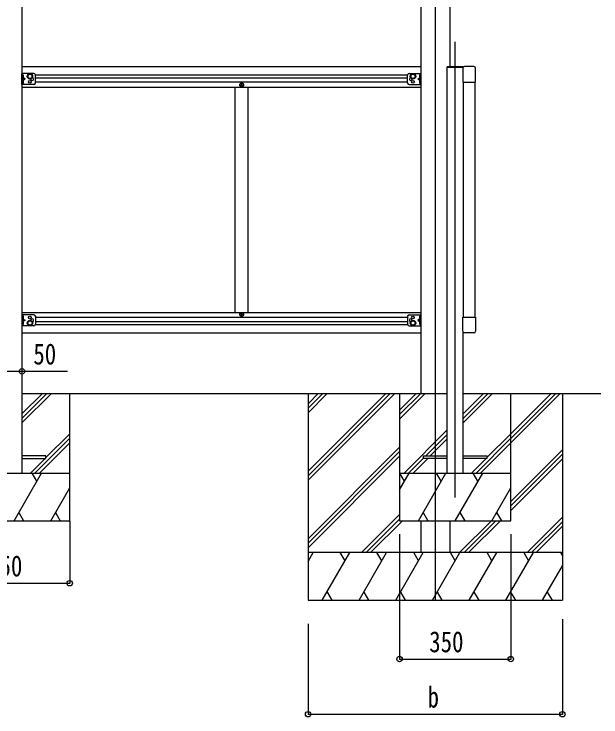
# Model space of a CAD drawing. Units: millimetres, scale not verified. Extents: x -10512 to 10512, y -7425 to 7425.
# Drawn here: x -235 to 1611, y -4667 to -2458 of the extents above; entities that cross this region are included whole.
import ezdxf
from ezdxf.enums import TextEntityAlignment as Align

# ---------------------------------------------------------------- set-up
doc = ezdxf.new("R2010")
doc.units = ezdxf.units.MM
doc.header["$LTSCALE"] = 30
for name, color, linetype in [('0-3_YKK_12', 2, 'Continuous'), ('0-4_YKK_13', 4, 'Continuous'), ('0-5_YKK_A1', 4, 'Continuous'), ('0-6_YKK_D', 6, 'Continuous')]:
    doc.layers.add(name, color=color, linetype=linetype)
doc.styles.add('ＭＳ ゴシック', font='')
doc.styles.get('ＭＳ ゴシック').set_extended_font_data('MS Gothic')

msp = doc.modelspace()

# ---------------------------------------------------------------- linework, layer by layer
at = {"layer": '0-3_YKK_12'}
msp.add_line((1152.76, -3977.42), (1152.76, -2545.72), dxfattribs=at)
msp.add_lwpolyline([(1090.26, -1126.46), (1090.26, -4050.86), (1090.26, -4300.86)], dxfattribs=at)
at = {"layer": '0-4_YKK_13'}
for p, q in [((1177.76, -2623.86), (1127.76, -2623.86)), ((1127.76, -2626.86), (1127.76, -2623.86)), ((1177.14, -2626.86), (1127.76, -2626.86)), ((1177.76, -2623.86), (1177.76, -2625.7)), ((1211.26, -2623.36), (1182.26, -2623.36)), ((-209.74, -2680.36), (-209.74, -2645.36)), ((-172.74, -2645.36), (-209.74, -2645.36)), ((-207.24, -2680.36), (-207.24, -2645.36)), ((-207.24, -2649.16), (-206.95, -2649.16)), ((-207.24, -2649.16), (-207.24, -2658.56)), ((-206.95, -2649.16), (-206.95, -2658.56)), ((-167.74, -2675.36), (-167.74, -2650.36)), ((1003.06, -2675.36), (1003.06, -2650.36)), ((1008.06, -2645.36), (1045.06, -2645.36)), ((1042.56, -2649.16), (1042.28, -2649.16)), ((1042.28, -2649.16), (1042.28, -2658.56)), ((1042.56, -2680.36), (1042.56, -2645.36)), ((1042.56, -2649.16), (1042.56, -2658.56)), ((1045.06, -2680.36), (1045.06, -2645.36)), ((1176.76, -2628.86), (1176.76, -2672.56)), ((1216.76, -2672.56), (1216.76, -2628.86)), ((-207.21, -2652.72), (-207.82, -2653.86)), ((-207.21, -2655.01), (-207.82, -2653.86)), ((-207.21, -2670.72), (-207.82, -2671.86)), ((-207.21, -2673.01), (-207.82, -2671.86)), ((-206.95, -2658.56), (-207.24, -2658.56)), ((-207.24, -2662.86), (-200.24, -2662.86)), ((-206.95, -2667.16), (-207.24, -2667.16)), ((-207.24, -2676.56), (-207.24, -2667.16)), ((-205.13, -2651.71), (-207.14, -2652.72)), ((-205.13, -2656.01), (-207.14, -2655.01)), ((-205.13, -2669.71), (-207.14, -2670.72)), ((-206.95, -2676.56), (-206.95, -2667.16)), ((1042.56, -2662.86), (1035.56, -2662.86)), ((1040.46, -2651.71), (1042.47, -2652.72)), ((1040.46, -2656.01), (1042.47, -2655.01)), ((1040.46, -2669.71), (1042.47, -2670.72)), ((1042.28, -2658.56), (1042.56, -2658.56)), ((1042.28, -2667.16), (1042.56, -2667.16)), ((1042.28, -2676.56), (1042.28, -2667.16)), ((1042.54, -2652.72), (1043.15, -2653.86)), ((1042.54, -2655.01), (1043.15, -2653.86)), ((1042.54, -2670.72), (1043.15, -2671.86)), ((1042.54, -2673.01), (1043.15, -2671.86)), ((1042.56, -2676.56), (1042.56, -2667.16)), ((1176.76, -2672.56), (1216.76, -2672.56)), ((-172.74, -2680.36), (-209.74, -2680.36)), ((-207.24, -2676.56), (-206.95, -2676.56)), ((-205.13, -2674.01), (-207.14, -2673.01)), ((482.76, -2681.86), (483.76, -2681.86)), ((1008.06, -2680.36), (1045.06, -2680.36)), ((1040.46, -2674.01), (1042.47, -2673.01)), ((1042.56, -2676.56), (1042.28, -2676.56)), ((-209.74, -3403.37), (-209.74, -3438.37)), ((-172.74, -3403.37), (-209.74, -3403.37)), ((-207.21, -3410.72), (-207.82, -3411.87)), ((-207.21, -3413.01), (-207.82, -3411.87)), ((-207.24, -3403.37), (-207.24, -3438.37)), ((-207.24, -3407.17), (-206.95, -3407.17)), ((-207.24, -3407.17), (-207.24, -3416.57)), ((-206.95, -3416.57), (-207.24, -3416.57)), ((-207.24, -3420.87), (-200.24, -3420.87)), ((-205.13, -3409.72), (-207.14, -3410.72)), ((-205.13, -3414.02), (-207.14, -3413.01)), ((-206.95, -3407.17), (-206.95, -3416.57)), ((-167.74, -3408.37), (-167.74, -3433.37)), ((482.76, -3401.86), (483.76, -3401.86)), ((1003.06, -3408.37), (1003.06, -3433.37)), ((1008.06, -3403.37), (1045.06, -3403.37)), ((1042.56, -3420.87), (1035.56, -3420.87)), ((1040.46, -3409.72), (1042.47, -3410.72)), ((1040.46, -3414.02), (1042.47, -3413.01)), ((1042.56, -3407.17), (1042.28, -3407.17)), ((1042.28, -3407.17), (1042.28, -3416.57)), ((1042.28, -3416.57), (1042.56, -3416.57)), ((1042.54, -3410.72), (1043.15, -3411.87)), ((1042.54, -3413.01), (1043.15, -3411.87)), ((1042.56, -3403.37), (1042.56, -3438.37)), ((1042.56, -3407.17), (1042.56, -3416.57)), ((1045.06, -3403.37), (1045.06, -3438.37)), ((1176.76, -3411.16), (1216.76, -3411.16)), ((1176.76, -3454.86), (1176.76, -3411.16)), ((1216.76, -3411.16), (1216.76, -3454.86)), ((-172.74, -3438.37), (-209.74, -3438.37)), ((-207.21, -3428.72), (-207.82, -3429.87)), ((-207.21, -3431.01), (-207.82, -3429.87)), ((-206.95, -3425.17), (-207.24, -3425.17)), ((-207.24, -3434.57), (-207.24, -3425.17)), ((-207.24, -3434.57), (-206.95, -3434.57)), ((-205.13, -3427.72), (-207.14, -3428.72)), ((-205.13, -3432.02), (-207.14, -3431.01)), ((-206.95, -3434.57), (-206.95, -3425.17)), ((1008.06, -3438.37), (1045.06, -3438.37)), ((1040.46, -3427.72), (1042.47, -3428.72)), ((1040.46, -3432.02), (1042.47, -3431.01)), ((1042.28, -3425.17), (1042.56, -3425.17)), ((1042.28, -3434.57), (1042.28, -3425.17)), ((1042.56, -3434.57), (1042.28, -3434.57)), ((1042.54, -3428.72), (1043.15, -3429.87)), ((1042.54, -3431.01), (1043.15, -3429.87)), ((1042.56, -3434.57), (1042.56, -3425.17)), ((1211.26, -3460.36), (1182.26, -3460.36)), ((-209.74, -3854.86), (-134.74, -3854.86)), ((1127.76, -3854.86), (1052.76, -3854.86)), ((1177.76, -3846.86), (1252.76, -3846.86))]:
    msp.add_line(p, q, dxfattribs=at)
for points in [[(-184.74, -2646.86), (-191.24, -2650.61), (-191.24, -2658.12), (-184.74, -2661.87), (-178.24, -2658.12), (-178.24, -2650.61)], [(1020.06, -2646.86), (1026.56, -2650.61), (1026.56, -2658.12), (1020.06, -2661.87), (1013.56, -2658.12), (1013.56, -2650.61)], [(-184.74, -3436.87), (-191.24, -3433.12), (-191.24, -3425.61), (-184.74, -3421.86), (-178.24, -3425.61), (-178.24, -3433.12)], [(1020.06, -3436.87), (1026.56, -3433.12), (1026.56, -3425.61), (1020.06, -3421.86), (1013.56, -3425.61), (1013.56, -3433.12)]]:
    msp.add_lwpolyline(points, close=True, dxfattribs=at)
for points in [[(-206.64, -2667.44), (-200.24, -2662.86), (-206.64, -2658.29)], [(1041.97, -2667.44), (1035.56, -2662.86), (1041.97, -2658.29)], [(479.76, -2680.86), (478.76, -2680.86), (478.76, -2681.86), (479.76, -2681.86)], [(481.76, -2679.86), (481.76, -2678.86), (480.76, -2678.86), (480.76, -2679.86)], [(480.76, -2682.86), (480.76, -2683.86), (481.76, -2683.86), (481.76, -2682.86)], [(483.76, -2681.86), (483.76, -2680.86), (482.76, -2680.86)], [(480.76, -3400.86), (480.76, -3399.86), (481.76, -3399.86), (481.76, -3400.86)], [(-206.64, -3416.29), (-200.24, -3420.87), (-206.64, -3425.44)], [(479.76, -3402.86), (478.76, -3402.86), (478.76, -3401.86), (479.76, -3401.86)], [(481.76, -3403.86), (481.76, -3404.86), (480.76, -3404.86), (480.76, -3403.86)], [(483.76, -3401.86), (483.76, -3402.86), (482.76, -3402.86)], [(1041.97, -3416.29), (1035.56, -3420.87), (1041.97, -3425.44)], [(-134.74, -3854.86), (-134.74, -3846.86), (-209.74, -3846.86)], [(1052.76, -3854.86), (1052.76, -3846.86), (1127.76, -3846.86)], [(1252.76, -3846.86), (1252.76, -3854.86), (1177.76, -3854.86)]]:
    msp.add_lwpolyline(points, dxfattribs=at)
for centre, radius in [((-184.74, -2654.36), 8.5), ((-184.74, -2654.36), 7.5), ((-184.74, -2654.36), 6.5), ((1020.06, -2654.36), 8.5), ((1020.06, -2654.36), 7.5), ((1020.06, -2654.36), 6.5), ((-184.74, -2671.36), 4.25), ((1020.06, -2671.36), 4.25), ((481.26, -2681.36), 5.9), ((481.26, -3402.36), 5.9), ((-184.74, -3429.37), 8.5), ((-184.74, -3429.37), 7.5), ((-184.74, -3429.37), 6.5), ((-184.74, -3412.37), 4.25), ((1020.06, -3429.37), 8.5), ((1020.06, -3429.37), 7.5), ((1020.06, -3429.37), 6.5), ((1020.06, -3412.37), 4.25)]:
    msp.add_circle(centre, radius, dxfattribs=at)
for centre, radius, start, end in [((1182.26, -2628.86), 5.5, 90, 180), ((1211.26, -2628.86), 5.5, 0, 90), ((-210.84, -2653.86), 6.1, 309.60193, 50.39807), ((-172.74, -2650.36), 5, 0, 90), ((1008.06, -2650.36), 5, 90, 180), ((1046.16, -2653.86), 6.1, 129.60193, 230.39807), ((-210.84, -2671.86), 6.1, 309.60193, 50.39807), ((-177.74, -2662.86), 4.25, 173.70569, 85.23923), ((1013.06, -2662.86), 4.25, 94.76077, 6.29431), ((1046.16, -2671.86), 6.1, 129.60193, 230.39807), ((-172.74, -2675.36), 5, 270, 0), ((479.76, -2679.86), 1, 270, 0), ((479.76, -2682.86), 1, 0, 90), ((482.76, -2679.86), 1, 180, 270), ((482.76, -2682.86), 1, 90, 180), ((1008.06, -2675.36), 5, 180, 270), ((479.76, -3400.86), 1, 270, 0), ((482.76, -3400.86), 1, 180, 270), ((-210.84, -3411.87), 6.1, 309.60193, 50.39807), ((-177.74, -3420.87), 4.25, 274.76077, 186.29431), ((-172.74, -3408.37), 5, 0, 90), ((479.76, -3403.86), 1, 0, 90), ((482.76, -3403.86), 1, 90, 180), ((1008.06, -3408.37), 5, 90, 180), ((1013.06, -3420.87), 4.25, 353.70569, 265.23923), ((1046.16, -3411.87), 6.1, 129.60193, 230.39807), ((-210.84, -3429.87), 6.1, 309.60193, 50.39807), ((-172.74, -3433.37), 5, 270, 0), ((1008.06, -3433.37), 5, 180, 270), ((1046.16, -3429.87), 6.1, 129.60193, 230.39807), ((1182.26, -3454.86), 5.5, 180, 270), ((1211.26, -3454.86), 5.5, 270, 0)]:
    msp.add_arc(centre, radius, start, end, dxfattribs=at)
at = {"layer": '0-5_YKK_A1'}
for p, q in [((1045.06, -1521.86), (1045.06, -3650.86)), ((1135.46, -1521.86), (1135.46, -2623.86)), ((-209.74, -1537.86), (-209.74, -3900.86)), ((1045.06, -2623.86), (-209.74, -2623.86)), ((1127.76, -3900.86), (1127.76, -2626.86)), ((-167.76, -2649.86), (1003.09, -2649.86)), ((-167.74, -2658.86), (1003.06, -2658.86)), ((1003.06, -2672.36), (-167.74, -2672.36)), ((1177.76, -2672.56), (1177.76, -3411.16)), ((1215.76, -3411.16), (1215.76, -2672.56)), ((-209.74, -2687.86), (1045.06, -2687.86)), ((461.26, -3395.86), (461.26, -2687.86)), ((501.26, -3395.86), (501.26, -2687.86)), ((-209.74, -3395.86), (1045.06, -3395.86)), ((-167.74, -3411.36), (1003.06, -3411.36)), ((-167.76, -3433.86), (1003.09, -3433.86)), ((-167.74, -3424.86), (1003.06, -3424.86)), ((-209.74, -3459.86), (1045.06, -3459.86)), ((1177.76, -3900.86), (1177.76, -3458.03)), ((-209.74, -3650.86), (1127.76, -3650.86)), ((-209.74, -3743.63), (-116.97, -3650.86)), ((-209.74, -3729.49), (-131.11, -3650.86)), ((-209.74, -3715.34), (-145.26, -3650.86)), ((-59.74, -4050.86), (-59.74, -3650.86)), ((690.06, -3650.86), (690.06, -4300.86)), ((690.06, -3895.04), (934.24, -3650.86)), ((690.06, -3909.18), (948.39, -3650.86)), ((690.06, -3923.33), (962.53, -3650.86)), ((690.06, -3711.19), (750.39, -3650.86)), ((690.06, -3697.05), (736.25, -3650.86)), ((690.06, -3682.91), (722.11, -3650.86)), ((977.76, -3650.86), (977.76, -4050.86)), ((977.76, -3703.21), (1030.11, -3650.86)), ((977.76, -3717.35), (1044.25, -3650.86)), ((977.76, -3731.5), (1058.4, -3650.86)), ((1177.76, -3650.86), (1611.3, -3650.86)), ((1177.76, -3743.63), (1270.53, -3650.86)), ((1177.76, -3729.49), (1256.39, -3650.86)), ((1177.76, -3715.34), (1242.24, -3650.86)), ((1327.76, -3806.13), (1483.03, -3650.86)), ((1327.76, -3777.84), (1454.74, -3650.86)), ((1327.76, -3791.98), (1468.89, -3650.86)), ((1327.76, -4050.86), (1327.76, -3650.86)), ((1490.06, -3650.86), (1490.06, -4300.86)), ((992.24, -3900.86), (1127.76, -3765.34)), ((-168.98, -3900.86), (-59.74, -3791.62)), ((-134.74, -3852.48), (-59.74, -3777.48)), ((1060.38, -3846.86), (1127.76, -3779.49)), ((1074.53, -3846.86), (1127.76, -3793.63)), ((1218.52, -3900.86), (1327.76, -3791.62)), ((1252.76, -3852.48), (1327.76, -3777.48)), ((-154.84, -3900.86), (-59.74, -3805.76)), ((690.06, -4107.17), (977.76, -3819.47)), ((1232.66, -3900.86), (1327.76, -3805.76)), ((690.06, -4121.31), (977.76, -3833.62)), ((1327.76, -3989.97), (1490.06, -3827.67)), ((1327.76, -4004.12), (1490.06, -3841.82)), ((-183.13, -3900.86), (-137.12, -3854.86)), ((690.06, -4135.46), (977.76, -3847.76)), ((1006.38, -3900.86), (1052.76, -3854.49)), ((1020.53, -3900.86), (1066.53, -3854.86)), ((1204.37, -3900.86), (1250.38, -3854.86)), ((1327.76, -4018.26), (1490.06, -3855.96)), ((-409.74, -3900.86), (-59.74, -3900.86)), ((-234.73, -4050.86), (-148.13, -3900.86)), ((-163.13, -3926.85), (-178.13, -3900.86)), ((977.76, -3900.86), (1327.76, -3900.86)), ((977.76, -3953.98), (1008.43, -3900.86)), ((993.43, -3926.85), (978.43, -3900.86)), ((1037.3, -4050.86), (1123.9, -3900.86)), ((1108.9, -3926.85), (1093.9, -3900.86)), ((1152.77, -4050.86), (1239.37, -3900.86)), ((1224.37, -3926.85), (1209.37, -3900.86)), ((-119.26, -4050.86), (-59.74, -3947.76)), ((1268.24, -4050.86), (1327.76, -3947.76)), ((-219.73, -4024.88), (-204.73, -4050.86)), ((-104.26, -4024.88), (-89.26, -4050.86)), ((858.51, -4150.86), (977.76, -4031.61)), ((1052.3, -4024.89), (1067.29, -4050.86)), ((1167.77, -4024.88), (1182.77, -4050.86)), ((1283.24, -4024.88), (1298.24, -4050.86)), ((1379.01, -4150.86), (1490.06, -4039.81)), ((-409.74, -4050.86), (-59.74, -4050.86)), ((872.65, -4150.86), (977.76, -4045.75)), ((886.79, -4150.86), (986.79, -4050.86)), ((977.76, -4050.86), (1327.76, -4050.86)), ((1045.06, -4050.86), (1045.06, -4150.86)), ((1135.46, -4050.86), (1135.46, -4150.86)), ((1166.87, -4150.86), (1266.87, -4050.86)), ((1181.01, -4150.86), (1281.01, -4050.86)), ((1195.16, -4150.86), (1295.16, -4050.86)), ((1393.15, -4150.86), (1490.06, -4053.95)), ((1407.29, -4150.86), (1490.06, -4068.09)), ((1490.06, -4150.86), (690.06, -4150.86)), ((690.06, -4178.37), (705.94, -4150.86)), ((734.81, -4300.86), (821.41, -4150.86)), ((806.41, -4176.84), (791.41, -4150.86)), ((850.28, -4300.86), (936.88, -4150.86)), ((921.88, -4176.85), (906.88, -4150.86)), ((965.75, -4300.86), (1052.35, -4150.86)), ((1037.35, -4176.85), (1022.35, -4150.86)), ((1081.22, -4300.86), (1167.82, -4150.86)), ((1152.82, -4176.85), (1137.82, -4150.86)), ((1196.69, -4300.86), (1283.29, -4150.86)), ((1268.29, -4176.84), (1253.29, -4150.86)), ((1312.16, -4300.86), (1398.76, -4150.86)), ((1368.76, -4150.86), (1383.76, -4176.84)), ((1484.23, -4150.86), (1490.06, -4160.96)), ((1427.63, -4300.86), (1490.06, -4192.73)), ((749.81, -4274.88), (764.81, -4300.86)), ((865.28, -4274.88), (880.28, -4300.86)), ((980.75, -4274.88), (995.75, -4300.86)), ((1096.22, -4274.88), (1111.22, -4300.86)), ((1211.69, -4274.88), (1226.69, -4300.86)), ((1327.16, -4274.88), (1342.16, -4300.86)), ((1442.63, -4274.88), (1457.63, -4300.86)), ((690.06, -4300.86), (1490.06, -4300.86))]:
    msp.add_line(p, q, dxfattribs=at)
at = {"layer": '0-6_YKK_D'}
for p, q in [((-209.74, -3529.84), (-209.74, -3582.15)), ((-59.74, -4051.86), (-59.74, -4248.14)), ((977.76, -4092.66), (977.76, -4486.49)), ((1327.76, -4092.66), (1327.76, -4486.49)), ((-409.74, -4247.14), (-59.74, -4247.14)), ((1490.06, -4360.18), (1490.06, -4659.89)), ((690.06, -4374.4), (690.06, -4659.89)), ((977.76, -4485.49), (1327.76, -4485.49)), ((690.06, -4658.89), (1490.06, -4658.89))]:
    msp.add_line(p, q, dxfattribs=at)
msp.add_lwpolyline([(-259.74, -3581.15), (-209.74, -3581.15), (-66.8, -3581.15)], dxfattribs=at)
for centre in [(-209.74, -3581.15), (-59.74, -4247.14), (977.76, -4485.49), (1327.76, -4485.49), (690.06, -4658.89), (1490.06, -4658.89)]:
    msp.add_circle(centre, 8.5, dxfattribs=at)

# ---------------------------------------------------------------- texts
at = {"layer": '0-6_YKK_D', "style": 'ＭＳ ゴシック', "width": 0.8}
for s, p in [('50', (-174.07, -3579.49)), ('350', (-316.34, -4245.47)), ('350', (1071.16, -4483.82)), ('b', (1066.06, -4657.59))]:
    msp.add_text(s, height=65.98, dxfattribs=at).set_placement(p, align=Align.BOTTOM_LEFT)

doc.saveas('drawing.dxf')
